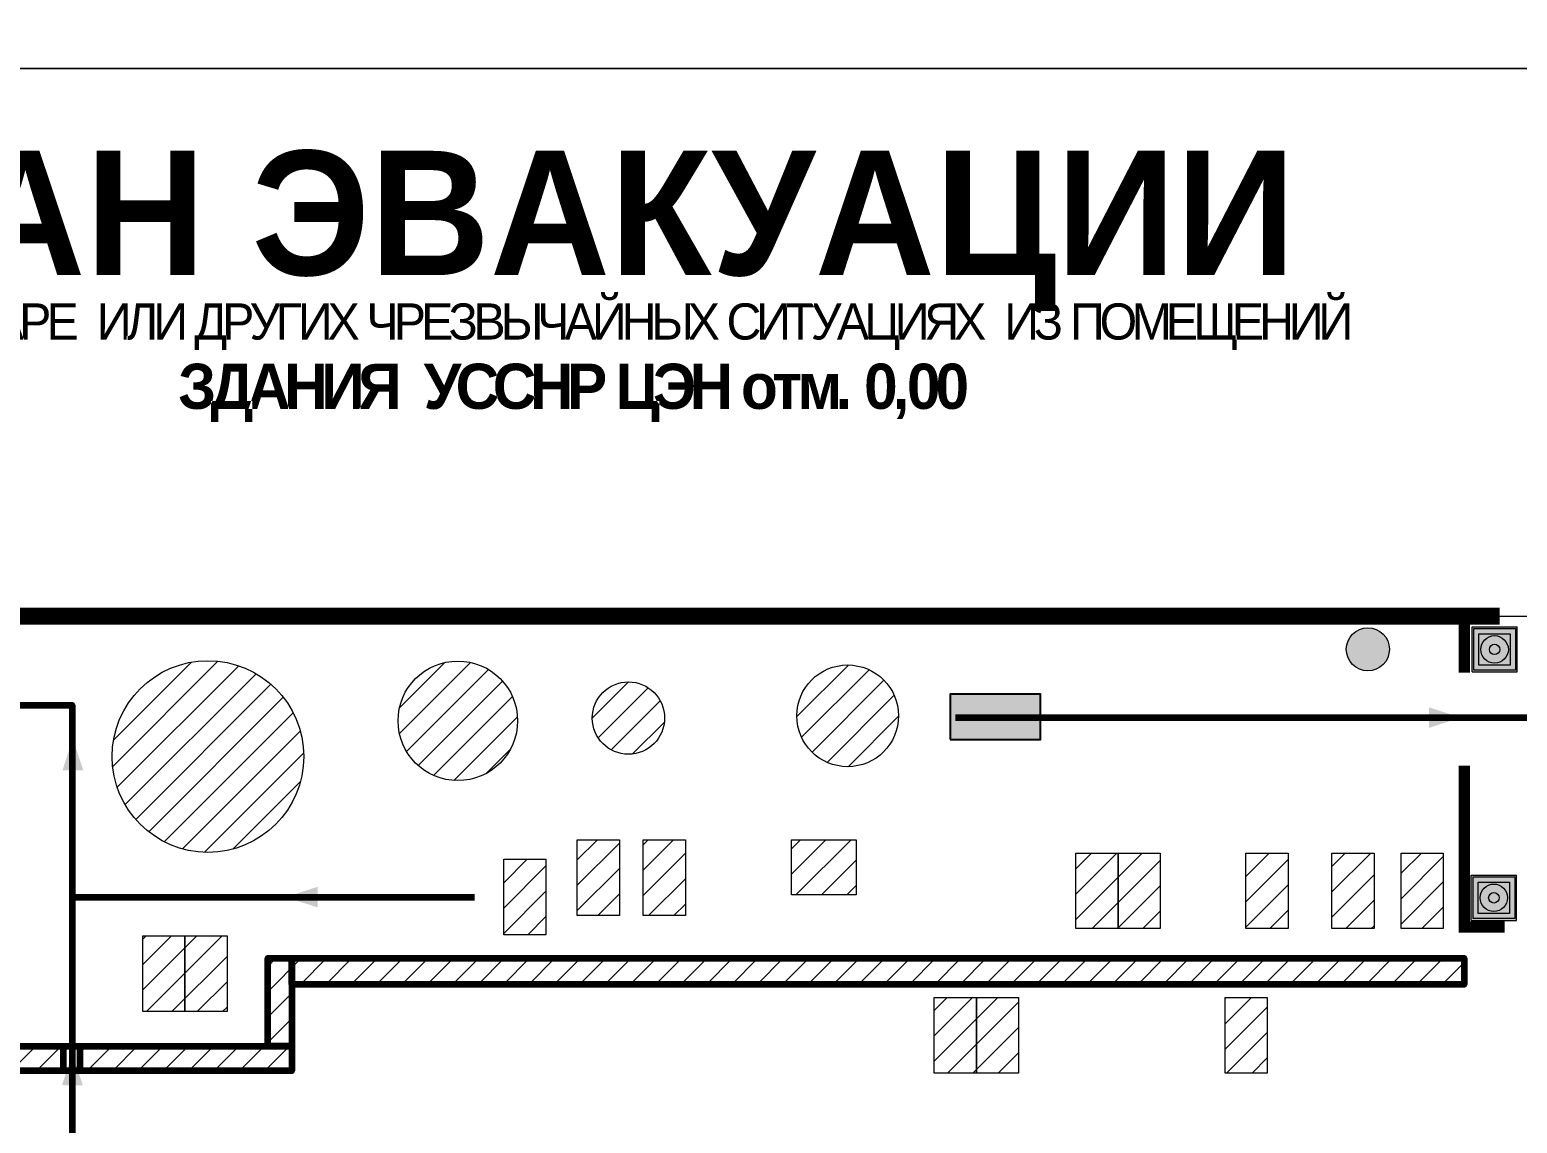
# Model space of a CAD drawing. Header units: millimetres. Extents: x 13810 to 67229, y 12374 to 21950.
# Drawn here: x 21326.9 to 21590.2, y 14360.6 to 14554.2 of the extents above; entities that cross this region are included whole.
import ezdxf

# ---------------------------------------------------------------- set-up
doc = ezdxf.new("R2010")
doc.units = ezdxf.units.MM
doc.layers.add('План_Штампы', color=7, linetype='Continuous')
doc.styles.add('обычный', font='arial.ttf')
pattern_1 = [(45, (405.5524, 12750.405), (-2.24506403, 2.24506403), [])]

# ---------------------------------------------------------------- blocks, each defined once
blk = doc.blocks.new('A$C32E8229D')
at = {"true_color": 0xffffff}
blk.add_hatch(color=7, dxfattribs=at).paths.add_polyline_path([(0, 0), (0, -8), (16, -8), (16, 0)])
h = blk.add_hatch(color=126)
h.paths.add_polyline_path([(0.2, -0.2), (15.8, -0.2), (15.8, -7.8), (0.2, -7.8)])
h.paths.add_polyline_path([(13.49, -2.05), (12.08, -2.05), (11.37, -2.63, 0.162397), (11.29, -2.84), (11.29, -3.63), (10.35, -3.63), (10.35, -4.05), (11.68, -4.05), (11.68, -3.48), (12.26, -4.28), (11.29, -5.1), (11.29, -6.78), (11.85, -6.78), (11.85, -5.44), (12.8, -4.64), (12.8, -5.94), (14.46, -5.94), (14.46, -5.39), (13.45, -5.39), (13.45, -3.97), (12.46, -2.59), (13.15, -2.59), (13.69, -3.34), (14.18, -3)], flags=16)
h.paths.add_polyline_path([(10.74, -1.82, 1), (11.8, -1.82, 1)], flags=16)
h.paths.add_polyline_path([(9.39, -3.59), (5.99, -3.59), (6.56, -3.03), (5.91, -3.03), (5.1, -3.83), (5.91, -4.64), (6.56, -4.64), (5.99, -4.09), (9.39, -4.09)], flags=16)
h.paths.add_polyline_path([(4.29, -1.08), (1.72, -1.08), (1.72, -6.6), (4.29, -6.6)], flags=16)
at = {"color": 126}
blk.add_lwpolyline([(16, -8), (0, -8), (0, 0), (16, 0)], close=True, dxfattribs=at)
blk = doc.blocks.new('A$C54414219')
at = {"true_color": 0xffffff}
h = blk.add_hatch(color=7, dxfattribs=at)
h.paths.add_polyline_path([(2.39, -9.45), (2.39, -18.3), (11.23, -18.3), (11.23, -9.45)], flags=0)
h.paths.add_polyline_path([(10.71, -13.87, -1), (2.92, -13.87, -1)], flags=0)
h.paths.add_polyline_path([(8.3, -13.87, -1), (5.33, -13.87, -1)], flags=0)
h.paths.add_polyline_path([(0.41, -7.47), (0.41, -20.27), (13.21, -20.27), (13.21, -7.47)])
h.paths.add_polyline_path([(0.92, -19.77), (12.71, -19.77), (12.71, -7.98), (0.92, -7.98)], flags=16)
h.paths.add_polyline_path([(11.23, -9.45), (11.23, -18.3), (2.39, -18.3), (2.39, -9.45)], flags=0)
at = {"lineweight": 5}
h = blk.add_hatch(color=242, dxfattribs=at)
h.paths.add_polyline_path([(12.71, -7.98), (0.92, -7.98), (0.92, -19.77), (12.71, -19.77)])
h.paths.add_polyline_path([(11.23, -18.3), (2.39, -18.3), (2.39, -9.45), (11.23, -9.45)], flags=16)
h.paths.add_polyline_path([(10.71, -13.87, -1), (2.92, -13.87, -1)], flags=0)
h.paths.add_polyline_path([(8.3, -13.87, -1), (5.33, -13.87, -1)], flags=0)
at = {"true_color": 0xffffff}
h = blk.add_hatch(color=7, dxfattribs=at)
h.paths.add_polyline_path([(2.39, -9.45), (2.39, -18.3), (11.23, -18.3), (11.23, -9.45)])
h.paths.add_polyline_path([(10.71, -13.87, -1), (2.92, -13.87, -1)], flags=16)
h.paths.add_polyline_path([(8.3, -13.87, -1), (5.33, -13.87, -1)], flags=0)
at = {"lineweight": 5}
h = blk.add_hatch(color=242, dxfattribs=at)
h.paths.add_polyline_path([(2.92, -13.87, 1), (10.71, -13.87, 1)])
h.paths.add_polyline_path([(8.3, -13.87, -1), (5.33, -13.87, -1)], flags=16)
at = {"color": 242, "lineweight": 5}
for p, q in [((0.41, -20.27), (0.41, -7.47)), ((0.41, -7.47), (13.21, -7.47)), ((0.41, -7.47), (13.21, -7.47)), ((13.21, -20.27), (13.21, -7.47)), ((0.41, -20.27), (13.21, -20.27))]:
    blk.add_line(p, q, dxfattribs=at)
for points in [[(0.92, -7.98), (12.71, -7.98), (12.71, -19.77), (0.92, -19.77)], [(2.39, -9.45), (11.23, -9.45), (11.23, -18.3), (2.39, -18.3)]]:
    blk.add_lwpolyline(points, close=True, dxfattribs=at)
for radius in [3.89, 1.49]:
    blk.add_circle((6.81, -13.87), radius, dxfattribs=at)
blk = doc.blocks.new('A$C7B8C2D5B')
at = {"lineweight": 0}
h = blk.add_hatch(color=5, dxfattribs=at)
h.dxf.hatch_style = 1
h.paths.add_polyline_path([(1.4, -3.02, 1), (-2.11, -3.02, 1)])
at = {"color": 5, "lineweight": 0}
blk.add_circle((-0.36, -3.02), 1.75, dxfattribs=at)

msp = doc.modelspace()

# ---------------------------------------------------------------- hatches: boundary and pattern name
at = {"lineweight": 0}
h = msp.add_hatch(dxfattribs=at)
h.set_pattern_fill('ANSI31', color=256)
h.set_pattern_definition(pattern_1)
h.paths.add_polyline_path([(21276.26, 14380.85, 1), (21289.07, 14380.85, 1)])
h.paths.add_polyline_path([(21311.18, 14381.09, 1), (21298.38, 14381.09, 1)])
h.paths.add_polyline_path([(21332.9, 14374.29), (21274.88, 14374.29), (21274.88, 14369.93), (21332.9, 14369.93)])
h.paths.add_polyline_path([(21373.3, 14374.29), (21369.05, 14374.29), (21335.8, 14374.29), (21335.8, 14369.93), (21373.3, 14369.93)])
h.paths.add_polyline_path([(21373.3, 14389.83), (21369.05, 14389.83), (21369.05, 14374.29), (21373.3, 14374.29)])
h.paths.add_polyline_path([(21580.79, 14389.83), (21373.3, 14389.83), (21373.3, 14385.19), (21580.79, 14385.19)])
h.paths.add_polyline_path([(21354.39, 14393.79), (21346.93, 14393.79), (21346.93, 14380.41), (21354.39, 14380.41)])
h.paths.add_polyline_path([(21361.85, 14393.79), (21354.39, 14393.79), (21354.39, 14380.41), (21361.85, 14380.41)])
h.paths.add_polyline_path([(21375.43, 14425.55, 1), (21341.52, 14425.55, 1)])
h.paths.add_polyline_path([(21413.26, 14431.87, 1), (21392.11, 14431.87, 1)])
h.paths.add_polyline_path([(21439.28, 14432.36, 1), (21426.48, 14432.36, 1)])
h.paths.add_polyline_path([(21480.68, 14432.75, 1), (21462.68, 14432.75, 1)])
h.paths.add_polyline_path([(21418.28, 14407.36), (21410.82, 14407.36), (21410.82, 14393.98), (21418.28, 14393.98)])
h.paths.add_polyline_path([(21431.29, 14410.81), (21423.83, 14410.81), (21423.83, 14397.42), (21431.29, 14397.42)])
h.paths.add_polyline_path([(21442.96, 14410.81), (21435.5, 14410.81), (21435.5, 14397.42), (21442.96, 14397.42)])
h.paths.add_polyline_path([(21473.19, 14410.81), (21461.71, 14410.81), (21461.71, 14401.05), (21473.19, 14401.05)])
h.paths.add_polyline_path([(21519.54, 14408.46), (21512.08, 14408.46), (21512.08, 14395.08), (21519.54, 14395.08)])
h.paths.add_polyline_path([(21527, 14408.46), (21519.54, 14408.46), (21519.54, 14395.08), (21527, 14395.08)])
h.paths.add_polyline_path([(21549.61, 14408.46), (21542.15, 14408.46), (21542.15, 14395.08), (21549.61, 14395.08)])
h.paths.add_polyline_path([(21564.85, 14408.46), (21557.39, 14408.46), (21557.39, 14395.08), (21564.85, 14395.08)])
h.paths.add_polyline_path([(21577.09, 14408.46), (21569.63, 14408.46), (21569.63, 14395.08), (21577.09, 14395.08)])
h = msp.add_hatch(dxfattribs=at)
h.set_pattern_fill('ANSI31', color=256)
h.set_pattern_definition(pattern_1)
h.paths.add_polyline_path([(21288.86, 14323.39), (21244.36, 14323.39), (21244.36, 14311.38), (21288.86, 14311.38)])
h.paths.add_polyline_path([(21288.86, 14301.86), (21244.36, 14301.86), (21244.36, 14289.85), (21288.86, 14289.85)])
h.paths.add_polyline_path([(21414.04, 14325.33), (21332.74, 14325.33), (21332.74, 14313.31), (21414.04, 14313.31)])
h.paths.add_polyline_path([(21414.04, 14300.64), (21352.34, 14300.64), (21352.34, 14288.63), (21414.04, 14288.63)])
h.paths.add_polyline_path([(21389.62, 14356.76), (21380.34, 14356.76), (21380.34, 14344.51), (21389.62, 14344.51)])
h.paths.add_polyline_path([(21494.45, 14382.88), (21486.99, 14382.88), (21486.99, 14369.5), (21494.45, 14369.5)])
h.paths.add_polyline_path([(21501.91, 14382.88), (21494.45, 14382.88), (21494.45, 14369.5), (21501.91, 14369.5)])
h.paths.add_polyline_path([(21545.94, 14382.88), (21538.48, 14382.88), (21538.48, 14369.5), (21545.94, 14369.5)])
h.paths.add_polyline_path([(21587.86, 14356.34), (21563.22, 14356.34), (21563.22, 14348.02), (21587.86, 14348.02)])
h.paths.add_polyline_path([(21620.16, 14354.67, 1), (21599.01, 14354.67, 1)])
h.paths.add_polyline_path([(21627.05, 14383.33), (21613.67, 14383.33), (21613.67, 14375.87), (21627.05, 14375.87)])
h.paths.add_polyline_path([(21627.05, 14390.79), (21613.67, 14390.79), (21613.67, 14383.33), (21627.05, 14383.33)])

# ---------------------------------------------------------------- linework, layer by layer
at = {"color": 126, "lineweight": 0, "true_color": 0x008754}
for points in [[(21121.1, 14942.36), (21721.1, 14942.36), (21721.1, 14547.36), (21121.1, 14547.36)], [(21121.1, 14547.36), (21721.1, 14547.36), (21721.1, 14152.36), (21121.1, 14152.36)]]:
    msp.add_lwpolyline(points, close=True, dxfattribs=at)
at = {"lineweight": 0}
for points, const_width in [([(21587.04, 14450.39), (21315.89, 14450.39)], 3), ([(21580.81, 14450.39), (21580.81, 14440.42)], 2), ([(21580.81, 14423.96), (21580.81, 14395.4), (21587.93, 14395.4)], 2)]:
    msp.add_lwpolyline(points, dxfattribs=dict(at, const_width=const_width))
msp.add_lwpolyline([(21587.04, 14450.39), (21617.27, 14450.39)], dxfattribs=at)
at = {"color": 126, "lineweight": 100, "true_color": 0x008754}
for points in [[(21309.34, 14444.88), (21309.34, 14434.62), (21334.46, 14434.62), (21334.46, 14345.96), (21240.96, 14345.96), (21240.96, 14387.19), (21263.42, 14387.19), (21263.42, 14406.53)], [(21490.79, 14432.43), (21642.61, 14432.43), (21642.61, 14446.52)], [(21405.62, 14400.62), (21334.46, 14400.62)]]:
    msp.add_lwpolyline(points, dxfattribs=at)
at = {"lineweight": 0}
for points in [[(21423.83, 14410.81), (21431.29, 14410.81), (21431.29, 14397.42), (21423.83, 14397.42)], [(21435.5, 14410.81), (21442.96, 14410.81), (21442.96, 14397.42), (21435.5, 14397.42)], [(21461.71, 14410.81), (21473.19, 14410.81), (21473.19, 14401.05), (21461.71, 14401.05)], [(21410.82, 14407.36), (21418.28, 14407.36), (21418.28, 14393.98), (21410.82, 14393.98)], [(21512.08, 14408.46), (21519.54, 14408.46), (21519.54, 14395.08), (21512.08, 14395.08)], [(21519.54, 14408.46), (21527, 14408.46), (21527, 14395.08), (21519.54, 14395.08)], [(21542.15, 14408.46), (21549.61, 14408.46), (21549.61, 14395.08), (21542.15, 14395.08)], [(21557.39, 14408.46), (21564.85, 14408.46), (21564.85, 14395.08), (21557.39, 14395.08)], [(21569.63, 14408.46), (21577.09, 14408.46), (21577.09, 14395.08), (21569.63, 14395.08)], [(21346.93, 14393.79), (21354.39, 14393.79), (21354.39, 14380.41), (21346.93, 14380.41)], [(21354.39, 14393.79), (21361.85, 14393.79), (21361.85, 14380.41), (21354.39, 14380.41)], [(21486.99, 14382.88), (21494.45, 14382.88), (21494.45, 14369.5), (21486.99, 14369.5)], [(21494.45, 14382.88), (21501.91, 14382.88), (21501.91, 14369.5), (21494.45, 14369.5)], [(21538.48, 14382.88), (21545.94, 14382.88), (21545.94, 14369.5), (21538.48, 14369.5)]]:
    msp.add_lwpolyline(points, close=True, dxfattribs=at)
at = {"lineweight": 100}
for points in [[(21373.3, 14374.29), (21369.05, 14374.29), (21369.05, 14389.83), (21373.3, 14389.83)], [(21373.3, 14389.83), (21580.79, 14389.83), (21580.79, 14385.19), (21373.3, 14385.19)], [(21274.88, 14374.29), (21373.3, 14374.29), (21373.3, 14369.93), (21274.88, 14369.93)], [(21332.9, 14374.29), (21335.8, 14374.29), (21335.8, 14369.93), (21332.9, 14369.93)]]:
    msp.add_lwpolyline(points, close=True, dxfattribs=at)
at = {"lineweight": 0}
for centre, radius in [((21358.47, 14425.55), 16.96), ((21402.69, 14431.87), 10.58), ((21471.68, 14432.75), 9), ((21432.88, 14432.36), 6.4)]:
    msp.add_circle(centre, radius, dxfattribs=at)
at = {"layer": 'План_Штампы', "color": 126, "true_color": 0x008754}
for points in [[(21574.53, 14430.6), (21574.53, 14434.26), (21580.15, 14432.45)], [(21336.39, 14423.12), (21332.73, 14423.12), (21334.54, 14428.74)], [(21377.89, 14402.51), (21377.88, 14398.84), (21372.26, 14400.65)], [(21336.31, 14367.37), (21332.65, 14367.38), (21334.46, 14373)]]:
    msp.add_solid(points, dxfattribs=at)

# ---------------------------------------------------------------- block references
for name, p, xscale, yscale, zscale in [('A$C7B8C2D5B', (21564.52, 14451.1), 2.177419353276491, 2.177419353276491, 2.177419353276491), ('A$C54414219', (21581.91, 14453.18), 0.625, 0.625, 0.625), ('A$C54414219', (21581.78, 14409.22), 0.625, 0.625, 0.625)]:
    msp.add_blockref(name, p, dxfattribs=dict(xscale=xscale, yscale=yscale, zscale=zscale))
at = {"layer": 'План_Штампы', "color": 126, "true_color": 0x008754, "xscale": -1}
msp.add_blockref('A$C32E8229D', (21505.81, 14436.57), dxfattribs=at)

# ---------------------------------------------------------------- texts
at = {"lineweight": 0, "insert": (21273.75, 14532.76), "char_height": 22, "width": 493.8901, "attachment_point": 1, "style": 'обычный'}
msp.add_mtext('{\\fProxima Nova Rg|b1|i0|c204|p2;ПЛАН ЭВАКУАЦИИ}', dxfattribs=at)
at = {"color": 0, "lineweight": 0, "insert": (21422.74, 14505.93), "char_height": 8, "width": 449.2158, "attachment_point": 5, "style": 'обычный'}
msp.add_mtext('{\\fArial Black|b1|i0|c204|p34;\\H2x;\\T0.85;  \\fArial Narrow|b0|i0|c204|p34;\\H0.8x;\\W0.9;\\P\\fProxima Nova Rg|b0|i0|c204|p2;\\H0.5x;\\W1;\\C256;ПРИ ПОЖАРЕ  ИЛИ ДРУГИХ ЧРЕЗВЫЧАЙНЫХ СИТУАЦИЯХ  ИЗ ПОМЕЩЕНИЙ \\fProxima Nova Rg|b1|i0|c204|p2;\\H1.25x;\\PЗДАНИЯ  УССНР ЦЭН отм. 0,00}', dxfattribs=at)

doc.saveas('drawing.dxf')
